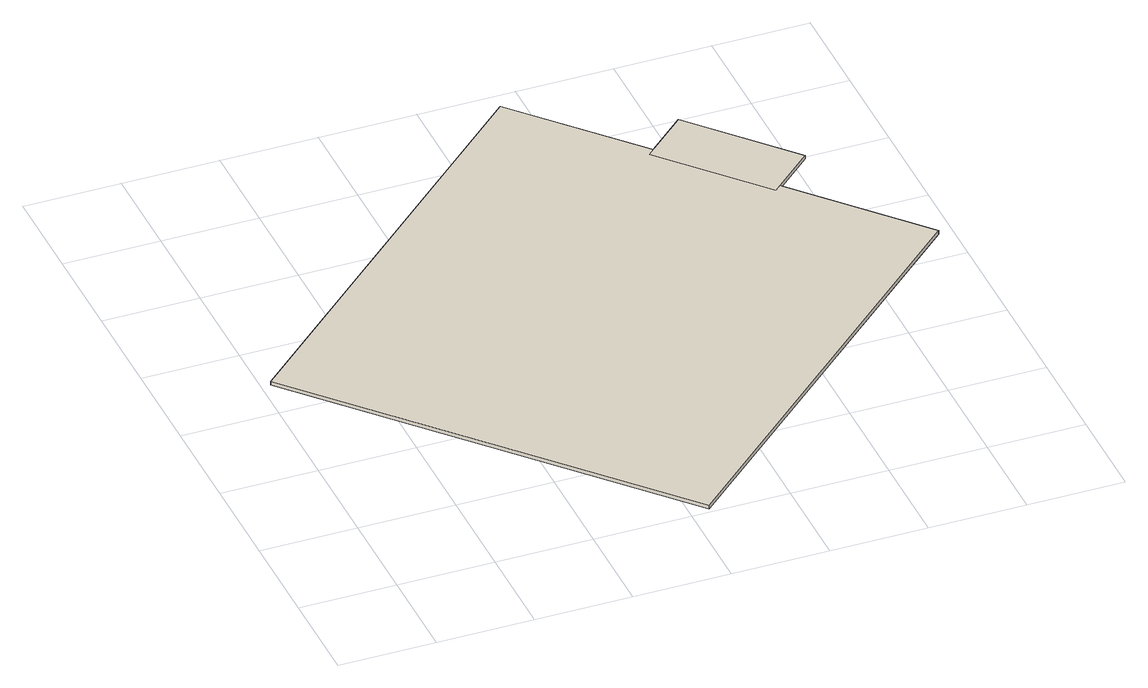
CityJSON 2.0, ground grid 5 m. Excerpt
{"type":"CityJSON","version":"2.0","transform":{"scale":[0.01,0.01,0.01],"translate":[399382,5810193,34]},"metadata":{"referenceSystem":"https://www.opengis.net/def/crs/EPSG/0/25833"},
"CityObjects":{
"building1":{"type":"Building","attributes":{"Gemeindeschluessel":"11000009","BezugspunktDach":"2200","function":"31001_3024","measuredHeight":0.207,"storeysAboveGround":3},"address":[{"country":"Germany","locality":"Berlin","thoroughfareNumber":"4","thoroughfareName":"James-Franck-Straße"}],"geometry":[{"type":"Solid","lod":"1","boundaries":[[[[0,1,2,3,4,5,6,7]],[[8,9,10,11,12,13,14,15]],[[8,15,7,6]],[[9,8,6,5]],[[10,9,5,16]],[[11,10,16,17]],[[12,11,17,2]],[[13,12,2,1]],[[14,13,1,0]],[[15,14,0,7]],[[17,16,5,4,3,2]]]]}]}
},
"vertices":[
[1597,24,46],[3427,1688,46],[2868,2304,46],[2836,2274,46],[2387,2766,46],[2420,2797,46],[1880,3389,46],[50,1725,46],[1880,3389,25],[2420,2797,25],[2622,2980,25],[3069,2486,25],[2868,2304,25],[3427,1688,25],[1597,24,25],[50,1725,25],[2622,2980,46],[3069,2486,46]
]}
